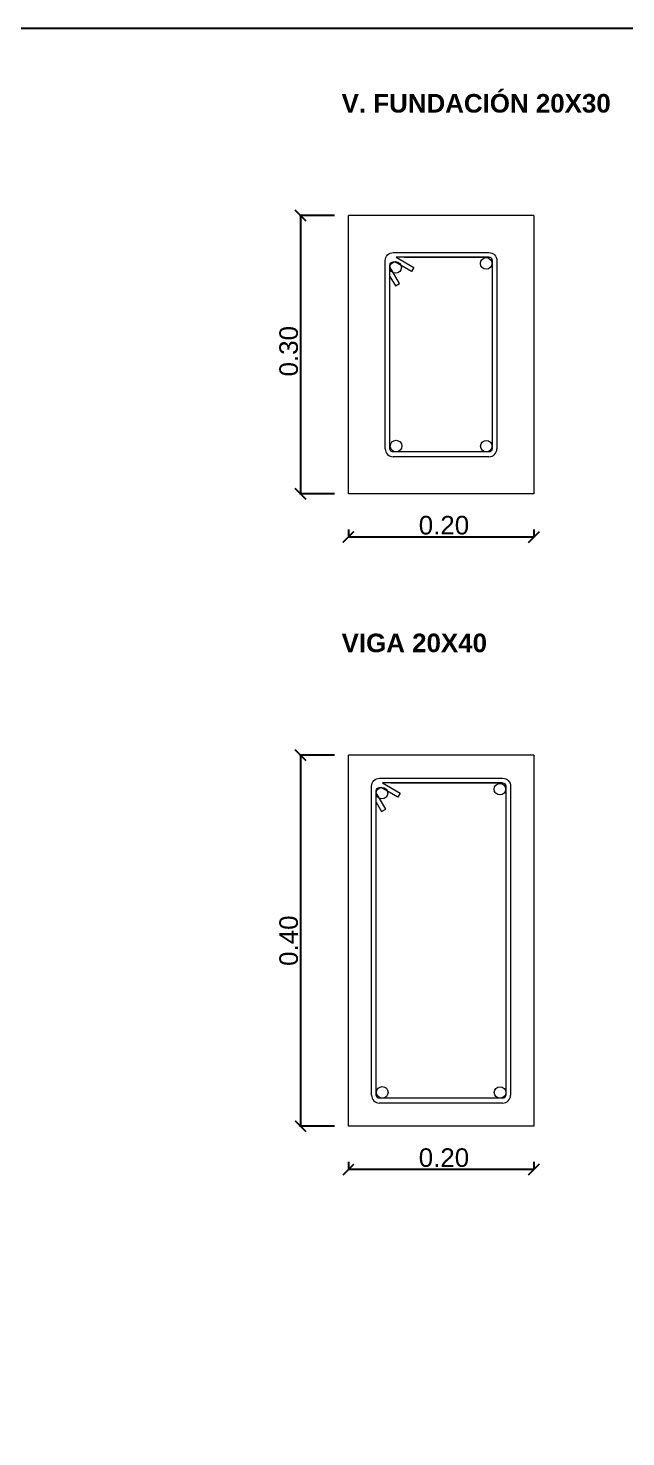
# Model space of a CAD drawing. Header units: millimetres. Extents: x 265 to 899, y -203 to 32.
# Drawn here: x 664.3 to 670.75, y -125.94 to -110.76 of the extents above; entities that cross this region are included whole.
import ezdxf

# ---------------------------------------------------------------- set-up
doc = ezdxf.new("R2010")
doc.units = ezdxf.units.MM
doc.header["$LTSCALE"] = 0.1
doc.header["$MEASUREMENT"] = 0
doc.header["$PDMODE"] = 3
doc.header["$PDSIZE"] = 0.1
doc.linetypes.add('CONTINUA', pattern=[200, 100, 100])
doc.layers.get('DEFPOINTS').update_dxf_attribs({"color": 1})
for name, color, linetype, lineweight in [('00_ARQ_VISTA ATRAS', 5, 'CONTINUA', 20), ('00_EST_Cotas', 6, 'Continuous', 9), ('00_EST_TEXTO', 6, 'Continuous', 9)]:
    doc.layers.add(name, color=color, linetype=linetype, lineweight=lineweight)
doc.layers.add('00_EST_ARMADURA', color=1, linetype='Continuous', lineweight=13, true_color=0xff0000)
doc.layers.add('00_EST_NoImprimir', color=1, linetype='Continuous', plot=False)
doc.styles.add('Arial1_50', font='arial.ttf', dxfattribs={"height": 0.05})
doc.styles.add('Arial20', font='arial.ttf', dxfattribs={"height": 0.2})
doc.dimstyles.new('Cota 1-100-Andres', dxfattribs={"dimtxt": 0.2, "dimasz": 0.12, "dimexe": 0.012, "dimexo": 0.15, "dimgap": 0.025, "dimtad": 1, "dimzin": 0, "dimtxsty": 'Arial20', "dimblk1": 'ARCHTICK', "dimblk2": 'ARCHTICK', "dimsah": 1, "dimcen": 0.09, "dimclrd": 256, "dimclre": 256, "dimclrt": 256, "dimazin": 0, "dimtfac": 1, "dimtofl": 0, "dimtmove": 0, "dimatfit": 3, "dimldrblk": 'ARCHTICK', "dimfxl": 1, "dimtolj": 1, "dimtzin": 0, "dimarcsym": 0})

# ---------------------------------------------------------------- blocks, each defined once
blk = doc.blocks.new('_ARCHTICK')
at = {"color": 0, "linetype": 'ByBlock', "const_width": 0.15}
blk.add_lwpolyline([(-0.5, -0.5), (0.5, 0.5)], dxfattribs=at)
blk = doc.blocks.new('*D327')
at = {"layer": '00_EST_Cotas', "lineweight": -2, "transparency": 16777216}
for p, q in [((667.752, -116.159), (667.752, -116.23)), ((669.752, -116.242), (667.752, -116.242)), ((669.752, -116.159), (669.752, -116.23))]:
    blk.add_line(p, q, dxfattribs=at)
at = {"layer": 'DEFPOINTS', "color": 0, "transparency": 16777216}
for p in [(667.752, -116.242), (667.752, -116.309), (669.752, -116.309)]:
    blk.add_point(p, dxfattribs=at)
at = {"layer": '00_EST_Cotas', "lineweight": -2, "transparency": 16777216, "xscale": 0.12, "yscale": 0.12, "zscale": 0.12, "rotation": 180}
blk.add_blockref('_ARCHTICK', (667.752, -116.242), dxfattribs=at)
at = {"layer": '00_EST_Cotas', "lineweight": -2, "transparency": 16777216, "xscale": 0.12, "yscale": 0.12, "zscale": 0.12}
blk.add_blockref('_ARCHTICK', (669.752, -116.242), dxfattribs=at)
at = {"layer": '00_EST_Cotas', "transparency": 16777216, "insert": (668.783, -116.115), "char_height": 0.2, "attachment_point": 5, "style": 'Arial20'}
blk.add_mtext('\\A1;0.20', dxfattribs=at)
blk = doc.blocks.new('*D328')
at = {"layer": '00_EST_Cotas', "lineweight": -2, "transparency": 16777216}
for p, q in [((667.602, -112.776), (667.224, -112.776)), ((667.236, -112.776), (667.236, -115.776)), ((667.602, -115.776), (667.224, -115.776))]:
    blk.add_line(p, q, dxfattribs=at)
at = {"layer": 'DEFPOINTS', "color": 0, "transparency": 16777216}
for p in [(667.752, -112.776), (667.236, -115.776), (667.752, -115.776)]:
    blk.add_point(p, dxfattribs=at)
at = {"layer": '00_EST_Cotas', "lineweight": -2, "transparency": 16777216, "xscale": 0.12, "yscale": 0.12, "zscale": 0.12}
for p, rotation in [((667.236, -112.776), 90), ((667.236, -115.776), 270)]:
    blk.add_blockref('_ARCHTICK', p, dxfattribs=dict(at, rotation=rotation))
at = {"layer": '00_EST_Cotas', "transparency": 16777216, "insert": (667.109, -114.239), "char_height": 0.2, "attachment_point": 5, "rotation": 90, "style": 'Arial20'}
blk.add_mtext('\\A1;0.30', dxfattribs=at)
blk = doc.blocks.new('*D335')
at = {"layer": '00_EST_Cotas', "lineweight": -2, "transparency": 16777216}
for p, q in [((667.752, -122.974), (667.752, -123.045)), ((669.752, -123.057), (667.752, -123.057)), ((669.752, -122.974), (669.752, -123.045))]:
    blk.add_line(p, q, dxfattribs=at)
at = {"layer": 'DEFPOINTS', "color": 0, "transparency": 16777216}
for p in [(667.752, -123.057), (667.752, -123.124), (669.752, -123.124)]:
    blk.add_point(p, dxfattribs=at)
at = {"layer": '00_EST_Cotas', "lineweight": -2, "transparency": 16777216, "xscale": 0.12, "yscale": 0.12, "zscale": 0.12, "rotation": 180}
blk.add_blockref('_ARCHTICK', (667.752, -123.057), dxfattribs=at)
at = {"layer": '00_EST_Cotas', "lineweight": -2, "transparency": 16777216, "xscale": 0.12, "yscale": 0.12, "zscale": 0.12}
blk.add_blockref('_ARCHTICK', (669.752, -123.057), dxfattribs=at)
at = {"layer": '00_EST_Cotas', "transparency": 16777216, "insert": (668.783, -122.93), "char_height": 0.2, "attachment_point": 5, "style": 'Arial20'}
blk.add_mtext('\\A1;0.20', dxfattribs=at)
blk = doc.blocks.new('*D336')
at = {"layer": '00_EST_Cotas', "lineweight": -2, "transparency": 16777216}
for p, q in [((667.602, -118.591), (667.224, -118.591)), ((667.236, -118.591), (667.236, -122.591)), ((667.602, -122.591), (667.224, -122.591))]:
    blk.add_line(p, q, dxfattribs=at)
at = {"layer": 'DEFPOINTS', "color": 0, "transparency": 16777216}
for p in [(667.752, -118.591), (667.236, -122.591), (667.752, -122.591)]:
    blk.add_point(p, dxfattribs=at)
at = {"layer": '00_EST_Cotas', "lineweight": -2, "transparency": 16777216, "xscale": 0.12, "yscale": 0.12, "zscale": 0.12}
for p, rotation in [((667.236, -118.591), 90), ((667.236, -122.591), 270)]:
    blk.add_blockref('_ARCHTICK', p, dxfattribs=dict(at, rotation=rotation))
at = {"layer": '00_EST_Cotas', "transparency": 16777216, "insert": (667.109, -120.591), "char_height": 0.2, "attachment_point": 5, "rotation": 90, "style": 'Arial20'}
blk.add_mtext('\\A1;0.40', dxfattribs=at)

msp = doc.modelspace()

# ---------------------------------------------------------------- linework, layer by layer
at = {"layer": '00_ARQ_VISTA ATRAS'}
for p, q in [((669.752, -112.776), (667.752, -112.776)), ((667.752, -115.776), (667.752, -112.776)), ((669.752, -112.776), (669.752, -115.776)), ((669.752, -115.776), (667.752, -115.776)), ((669.752, -118.591), (667.752, -118.591)), ((667.752, -122.591), (667.752, -118.591)), ((669.752, -118.591), (669.752, -122.591)), ((669.752, -122.591), (667.752, -122.591))]:
    msp.add_line(p, q, dxfattribs=at)
at = {"layer": '00_EST_ARMADURA'}
for p, q in [((669.268, -113.224), (668.267, -113.224, 3.051)), ((668.267, -113.224, 3.051), (668.459, -113.335, 3.051)), ((668.304, -113.509, 3.051), (668.201, -113.331, 3.051)), ((668.433, -113.379, 3.051), (668.254, -113.276, 3.051)), ((668.459, -113.335, 3.051), (668.433, -113.379, 3.051)), ((668.201, -113.435, 3.051), (668.259, -113.535, 3.051)), ((668.259, -113.535, 3.051), (668.304, -113.509, 3.051)), ((668.15, -115.29), (668.15, -113.842)), ((669.354, -113.842), (669.354, -115.29)), ((669.268, -115.376), (668.236, -115.376)), ((668.156, -119.174, 3.051), (668.053, -118.997, 3.051)), ((668.285, -119.045, 3.051), (668.106, -118.941, 3.051)), ((668.119, -118.889, 3.051), (668.311, -119, 3.051)), ((668.604, -118.89, 1.574), (668.119, -118.889, 3.051)), ((668.311, -119, 3.051), (668.285, -119.045, 3.051)), ((669.416, -118.89), (668.604, -118.889, 2.477)), ((668.053, -119.1, 3.051), (668.111, -119.2, 3.051)), ((668.111, -119.2, 3.051), (668.156, -119.174, 3.051)), ((668.002, -122.255), (668.002, -119.657)), ((669.502, -119.657), (669.502, -122.255)), ((668.511, -122.341), (668.088, -122.341)), ((669.416, -122.341), (668.511, -122.341))]:
    msp.add_line(p, q, dxfattribs=at)
for points in [[(668.15, -113.842), (668.15, -113.262, -0.414214), (668.236, -113.176), (669.268, -113.176, -0.414214), (669.354, -113.262), (669.354, -113.842)], [(668.357, -113.224), (669.268, -113.224, -0.414214), (669.302, -113.259), (669.302, -114.311)], [(668.201, -114.295), (668.201, -113.31, -0.414214), (668.236, -113.276), (668.254, -113.276)], [(669.302, -114.295), (669.302, -115.29, -0.414214), (669.268, -115.324), (668.236, -115.324, -0.414214), (668.201, -115.29), (668.201, -114.295)], [(668.002, -119.657), (668.002, -118.927, -0.414214), (668.088, -118.841), (668.604, -118.841)], [(668.604, -118.841), (669.416, -118.841, -0.414214), (669.502, -118.927), (669.502, -119.657)], [(668.053, -121.26), (668.053, -118.975, -0.414214), (668.088, -118.941), (668.106, -118.941)], [(668.604, -118.89), (669.416, -118.89, -0.414214), (669.45, -118.924), (669.45, -121.26)], [(668.511, -122.289), (668.088, -122.289, -0.414214), (668.053, -122.255), (668.053, -121.26)], [(669.45, -121.26), (669.45, -122.255, -0.414214), (669.416, -122.289), (668.511, -122.289)]]:
    msp.add_lwpolyline(points, format="xyb", dxfattribs=at)
msp.add_lwpolyline([(668.209, -118.89), (668.604, -118.89)], dxfattribs=at)
for centre in [(669.239, -113.293), (668.262, -113.336), (668.266, -115.261), (669.24, -115.262), (668.114, -119.001), (669.387, -118.958), (668.118, -122.226), (669.388, -122.227)]:
    msp.add_circle(centre, 0.0623, dxfattribs=at)
for centre, start, end in [((668.236, -115.29), 180, 270), ((669.268, -115.29), 270, 0), ((668.088, -122.255), 180, 270), ((669.416, -122.255), 270, 0)]:
    msp.add_arc(centre, 0.086, start, end, dxfattribs=at)
at = {"layer": '00_EST_NoImprimir'}
msp.add_lwpolyline([(654.639, -110.758), (695.385, -110.758), (695.385, -134.77), (654.639, -134.77)], close=True, dxfattribs=at)

# ---------------------------------------------------------------- texts
at = {"layer": '00_EST_TEXTO', "char_height": 0.2, "attachment_point": 1, "style": 'Arial1_50'}
for s, heights, insert in [('{\\fArial|b1|i0|c0|p34;V. FUNDACIÓN 20X30}', [0.254], (667.679, -111.467)), ('{\\fArial|b1|i0|c0|p34;VIGA 20X40}', [0], (667.679, -117.282))]:
    msp.add_mtext_dynamic_manual_height_columns(s, width=3.14664, gutter_width=0.25, heights=heights, dxfattribs=dict(at, insert=insert))

# ---------------------------------------------------------------- dimensions: what is measured, and where the dimension line sits
at = {"layer": '00_EST_Cotas'}
for base, p1, p2, angle, text, picture, middle in [((667.236, -115.776), (667.752, -112.776), (667.752, -115.776), 90, '0.30', '*D328', (667.236, -114.239)), ((667.752, -116.242), (669.752, -116.309), (667.752, -116.309), 180, '0.20', '*D327', (668.783, -116.242)), ((667.236, -122.591), (667.752, -118.591), (667.752, -122.591), 90, '0.40', '*D336', (667.236, -120.591)), ((667.752, -123.057), (669.752, -123.124), (667.752, -123.124), 180, '0.20', '*D335', (668.783, -123.057))]:
    dim = msp.add_linear_dim(base=base, p1=p1, p2=p2, angle=angle, text=text, dimstyle='Cota 1-100-Andres', dxfattribs=at)
    dim.commit()
    dim.dimension.update_dxf_attribs({"geometry": picture, "text_midpoint": middle, "dimtype": 160})

doc.saveas('drawing.dxf')
